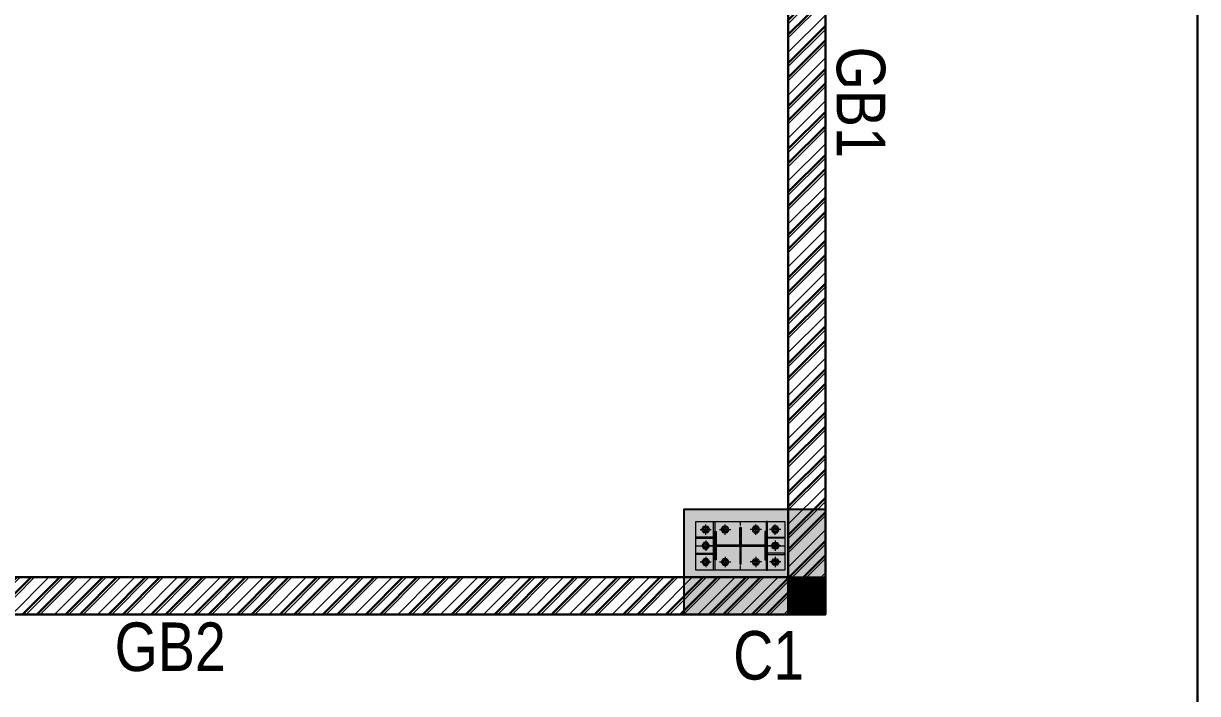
# Model space of a CAD drawing. Header units: inches. Extents: x 683042 to 921062, y -316188 to -5771.
# Drawn here: x 882480 to 889739, y -85089 to -80949 of the extents above; entities that cross this region are included whole.
import ezdxf

# ---------------------------------------------------------------- set-up
doc = ezdxf.new("R2010")
doc.units = ezdxf.units.IN
doc.header["$MEASUREMENT"] = 0
doc.linetypes.add('CENTER', pattern=[2, 1.25, -0.25, 0.25, -0.25])
for name, color, linetype in [('DETAIL-A', 41, 'Continuous'), ('R-column', 5, 'Continuous'), ('WALL', 30, 'Continuous')]:
    doc.layers.add(name, color=color, linetype=linetype)
for name, color, linetype, lineweight in [('R-beam', 4, 'Continuous', 30), ('R-beam no.', 7, 'Continuous', 30), ('R-text', 7, 'Continuous', 30)]:
    doc.layers.add(name, color=color, linetype=linetype, lineweight=lineweight)
doc.styles.add('ROMAND', font='swissc.ttf')

# ---------------------------------------------------------------- blocks, each defined once
blk = doc.blocks.new('COL')
at = {"layer": 'R-column'}
h = blk.add_hatch(color=256, dxfattribs=at)
h.dxf.hatch_style = 1
h.paths.add_polyline_path([(742265.9, -92470.4), (741390.9, -92470.4), (741390.9, -93120.4), (742265.9, -93120.4)])
blk.add_lwpolyline([(742265.9, -92470.4), (741390.9, -92470.4), (741390.9, -93120.4), (742265.9, -93120.4)], close=True, dxfattribs=at)
blk = doc.blocks.new('A$C153212E7')
at = {"lineweight": 5}
h = blk.add_hatch(color=256, dxfattribs=at)
h.dxf.hatch_style = 1
h.paths.add_polyline_path([(108.9, 300), (108.9, 0), (116.9, 0), (116.9, 300)])
h = blk.add_hatch(color=256, dxfattribs=at)
h.dxf.hatch_style = 1
h.paths.add_polyline_path([(441.1, 300), (441.1, 0), (433.1, 0), (433.1, 300)])
h = blk.add_hatch(color=3, dxfattribs=at)
h.dxf.hatch_style = 1
h.paths.add_polyline_path([(116.9, 237.5), (116.9, 62.5), (124.9, 62.5), (124.9, 237.5)])
h.paths.add_polyline_path([(125, 147), (425, 147), (425, 153), (125, 153)])
h.paths.add_polyline_path([(433, 237.5), (433, 62.5), (425, 62.5), (425, 237.5)])
h = blk.add_hatch(color=256, dxfattribs=at)
h.dxf.hatch_style = 1
h.paths.add_polyline_path([(279, 153), (279, 261.9), (271, 261.9), (271, 153)])
h = blk.add_hatch(color=256, dxfattribs=at)
h.dxf.hatch_style = 1
h.paths.add_polyline_path([(108.9, 204), (0, 204), (0, 196), (108.9, 196)])
h = blk.add_hatch(color=256, dxfattribs=at)
h.dxf.hatch_style = 1
h.paths.add_polyline_path([(279, 147), (279, 38.1), (271, 38.1), (271, 147)])
h = blk.add_hatch(color=256, dxfattribs=at)
h.dxf.hatch_style = 1
h.paths.add_polyline_path([(441.1, 204), (550, 204), (550, 196), (441.1, 196)])
h = blk.add_hatch(color=256, dxfattribs=at)
h.dxf.hatch_style = 1
h.paths.add_polyline_path([(108.9, 96), (0, 96), (0, 104), (108.9, 104)])
h = blk.add_hatch(color=256, dxfattribs=at)
h.dxf.hatch_style = 1
h.paths.add_polyline_path([(441.1, 96), (550, 96), (550, 104), (441.1, 104)])
blk.add_line((74.9, 150), (474.9, 150), dxfattribs=at)
at = {"color": 1, "lineweight": 5}
blk.add_lwpolyline([(0, 300), (550, 300), (550, 0), (0, 0)], close=True, dxfattribs=at)
at = {"lineweight": 5}
for points in [[(108.9, 300), (108.9, 0), (116.9, 0), (116.9, 300)], [(441.1, 300), (441.1, 0), (433.1, 0), (433.1, 300)], [(279, 153), (279, 261.9), (271, 261.9), (271, 153)], [(108.9, 204), (0, 204), (0, 196), (108.9, 196)], [(279, 147), (279, 38.1), (271, 38.1), (271, 147)], [(441.1, 204), (550, 204), (550, 196), (441.1, 196)], [(108.9, 96), (0, 96), (0, 104), (108.9, 104)], [(441.1, 96), (550, 96), (550, 104), (441.1, 104)]]:
    blk.add_lwpolyline(points, close=True, dxfattribs=at)
blk.add_circle((274.9, 150), 3, dxfattribs=at)
at = {"layer": 'DETAIL-A', "linetype": 'CENTER', "lineweight": 5, "ltscale": 20}
for p, q in [((274.9, 300), (274.9, 0)), ((550, 150), (0, 150))]:
    blk.add_line(p, q, dxfattribs=at)
at = {"layer": 'DETAIL-A', "lineweight": 5}
for p, q in [((25.5, 250), (94.5, 250)), ((60, 218.1), (60, 281.9)), ((145.5, 250), (214.5, 250)), ((180, 218.1), (180, 281.9)), ((404.5, 250), (335.5, 250)), ((370, 218.1), (370, 281.9)), ((524.5, 250), (455.5, 250)), ((490, 218.1), (490, 281.9)), ((25.5, 150), (94.5, 150)), ((60, 118.1), (60, 181.9)), ((524.5, 150), (455.5, 150)), ((490, 118.1), (490, 181.9)), ((60, 81.9), (60, 18.1)), ((180, 81.9), (180, 18.1)), ((370, 81.9), (370, 18.1)), ((490, 81.9), (490, 18.1)), ((25.5, 50), (94.5, 50)), ((145.5, 50), (214.5, 50)), ((404.5, 50), (335.5, 50)), ((524.5, 50), (455.5, 50))]:
    blk.add_line(p, q, dxfattribs=at)
for points in [[(72, 270.1), (83, 250.4), (70.8, 230), (48.1, 230), (36.7, 250.4), (48.5, 270.1)], [(192, 270.1), (203, 250.4), (190.8, 230), (168.1, 230), (156.7, 250.4), (168.5, 270.1)], [(358, 270.1), (347, 250.4), (359.2, 230), (381.9, 230), (393.3, 250.4), (381.5, 270.1)], [(478, 270.1), (467, 250.4), (479.2, 230), (501.9, 230), (513.3, 250.4), (501.5, 270.1)], [(72, 170.1), (83, 150.4), (70.8, 130), (48.1, 130), (36.7, 150.4), (48.5, 170.1)], [(478, 170.1), (467, 150.4), (479.2, 130), (501.9, 130), (513.3, 150.4), (501.5, 170.1)], [(72, 29.9), (83, 49.6), (70.8, 70), (48.1, 70), (36.7, 49.6), (48.5, 29.9)], [(192, 29.9), (203, 49.6), (190.8, 70), (168.1, 70), (156.7, 49.6), (168.5, 29.9)], [(358, 29.9), (347, 49.6), (359.2, 70), (381.9, 70), (393.3, 49.6), (381.5, 29.9)], [(478, 29.9), (467, 49.6), (479.2, 70), (501.9, 70), (513.3, 49.6), (501.5, 29.9)]]:
    blk.add_lwpolyline(points, close=True, dxfattribs=at)
at = {"layer": 'DETAIL-A', "color": 3, "lineweight": 5}
for points in [[(116.9, 237.5), (116.9, 62.5), (124.9, 62.5), (124.9, 237.5)], [(433, 237.5), (433, 62.5), (425, 62.5), (425, 237.5)], [(125, 147), (425, 147), (425, 153), (125, 153)]]:
    blk.add_lwpolyline(points, close=True, dxfattribs=at)
at = {"layer": 'DETAIL-A', "lineweight": 5}
for centre, radius in [((60, 250), 20), ((60, 250), 12), ((180, 250), 20), ((180, 250), 12), ((370, 250), 20), ((370, 250), 12), ((490, 250), 20), ((490, 250), 12), ((60, 150), 20), ((60, 150), 12), ((490, 150), 20), ((490, 150), 12), ((60, 50), 20), ((60, 50), 12), ((180, 50), 20), ((180, 50), 12), ((370, 50), 20), ((370, 50), 12), ((490, 50), 20), ((490, 50), 12)]:
    blk.add_circle(centre, radius, dxfattribs=at)

msp = doc.modelspace()

# ---------------------------------------------------------------- hatches: boundary and pattern name
at = {"lineweight": 5}
h = msp.add_hatch(dxfattribs=at)
h.set_pattern_fill('ANSI31', color=8, scale=500)
h.set_pattern_definition([(45, (147961.715, 27625.04), (-44.194174, 44.194174), [])])
h.paths.add_polyline_path([(871437.889, -60601.199), (887437.889, -60601.199), (887437.889, -84601.199), (871437.889, -84601.199)])
h.paths.add_polyline_path([(871667.889, -60831.199), (887207.889, -60831.199), (887207.889, -84371.199), (871667.889, -84371.199)], flags=16)
at = {"layer": 'R-beam'}
h = msp.add_hatch(dxfattribs=at)
h.set_pattern_fill('ANSI32', color=256, scale=500)
h.set_pattern_definition([(45, (68907.5, 5248.79), (-132.58252, 132.58252), []), (45, (68995.9, 5248.79), (-132.58252, 132.58252), [])])
h.paths.add_polyline_path([(887207.889, -84371.199), (871667.889, -84371.199), (871667.889, -60831.199), (887207.889, -60831.199)], flags=16)
h.paths.add_polyline_path([(887437.889, -84601.199), (871437.889, -84601.199), (871437.889, -60601.199), (887437.889, -60601.199)])
at = {"layer": 'R-column'}
h = msp.add_hatch(dxfattribs=at)
h.set_pattern_fill('ANSI31', color=1)
h.set_pattern_definition([(45, (68967.94682, 47580.72005), (-0.088388347648, 0.088388347648), [])])
h.paths.add_polyline_path([(887207.889, -84371.199), (887437.889, -84371.199), (887437.889, -84601.199), (887207.889, -84601.199)])

# ---------------------------------------------------------------- linework, layer by layer
at = {"color": 1, "lineweight": 30}
msp.add_lwpolyline([(889738.526, -88845.481), (869231.84, -88845.481), (869231.84, -59846.127), (889738.526, -59846.127)], close=True, dxfattribs=at)
at = {"layer": 'R-beam'}
for points in [[(887437.889, -84601.199), (871437.889, -84601.199), (871437.889, -60601.199), (887437.889, -60601.199)], [(887207.889, -84371.199), (871667.889, -84371.199), (871667.889, -60831.199), (887207.889, -60831.199)]]:
    msp.add_lwpolyline(points, close=True, dxfattribs=at)
at = {"layer": 'R-column', "color": 1}
msp.add_lwpolyline([(887207.889, -84371.199), (887437.889, -84371.199), (887437.889, -84601.199), (887207.889, -84601.199)], close=True, dxfattribs=at)
at = {"layer": 'WALL', "lineweight": 5}
for points in [[(871437.889, -60601.199), (887437.889, -60601.199), (887437.889, -84601.199), (871437.889, -84601.199)], [(871667.889, -60831.199), (887207.889, -60831.199), (887207.889, -84371.199), (871667.889, -84371.199)]]:
    msp.add_lwpolyline(points, close=True, dxfattribs=at)

# ---------------------------------------------------------------- block references
at = {"lineweight": 5, "rotation": 180}
msp.add_blockref('A$C153212E7', (887187.889, -84026.199), dxfattribs=at)
at = {"layer": 'R-column'}
msp.add_blockref('COL', (145172.035, 8519.215), dxfattribs=at)

# ---------------------------------------------------------------- texts
at = {"layer": 'R-beam no.', "color": 7, "lineweight": 5, "insert": (887655.93, -81435.47), "char_height": 300, "width": 10163.48052, "attachment_point": 5, "rotation": 270, "style": 'ROMAND'}
msp.add_mtext('\\A1;GB1', dxfattribs=at)
at = {"layer": 'R-beam no.', "color": 7, "lineweight": 5, "insert": (883387.426, -84802.634), "char_height": 300, "width": 10163.48052, "attachment_point": 5, "style": 'ROMAND'}
msp.add_mtext('\\A1;GB2', dxfattribs=at)
at = {"layer": 'R-text', "lineweight": 5, "insert": (887087.424, -84855.377), "char_height": 300, "width": 286.62939, "attachment_point": 5, "style": 'ROMAND'}
msp.add_mtext('\\A1;C1', dxfattribs=at)

doc.saveas('drawing.dxf')
